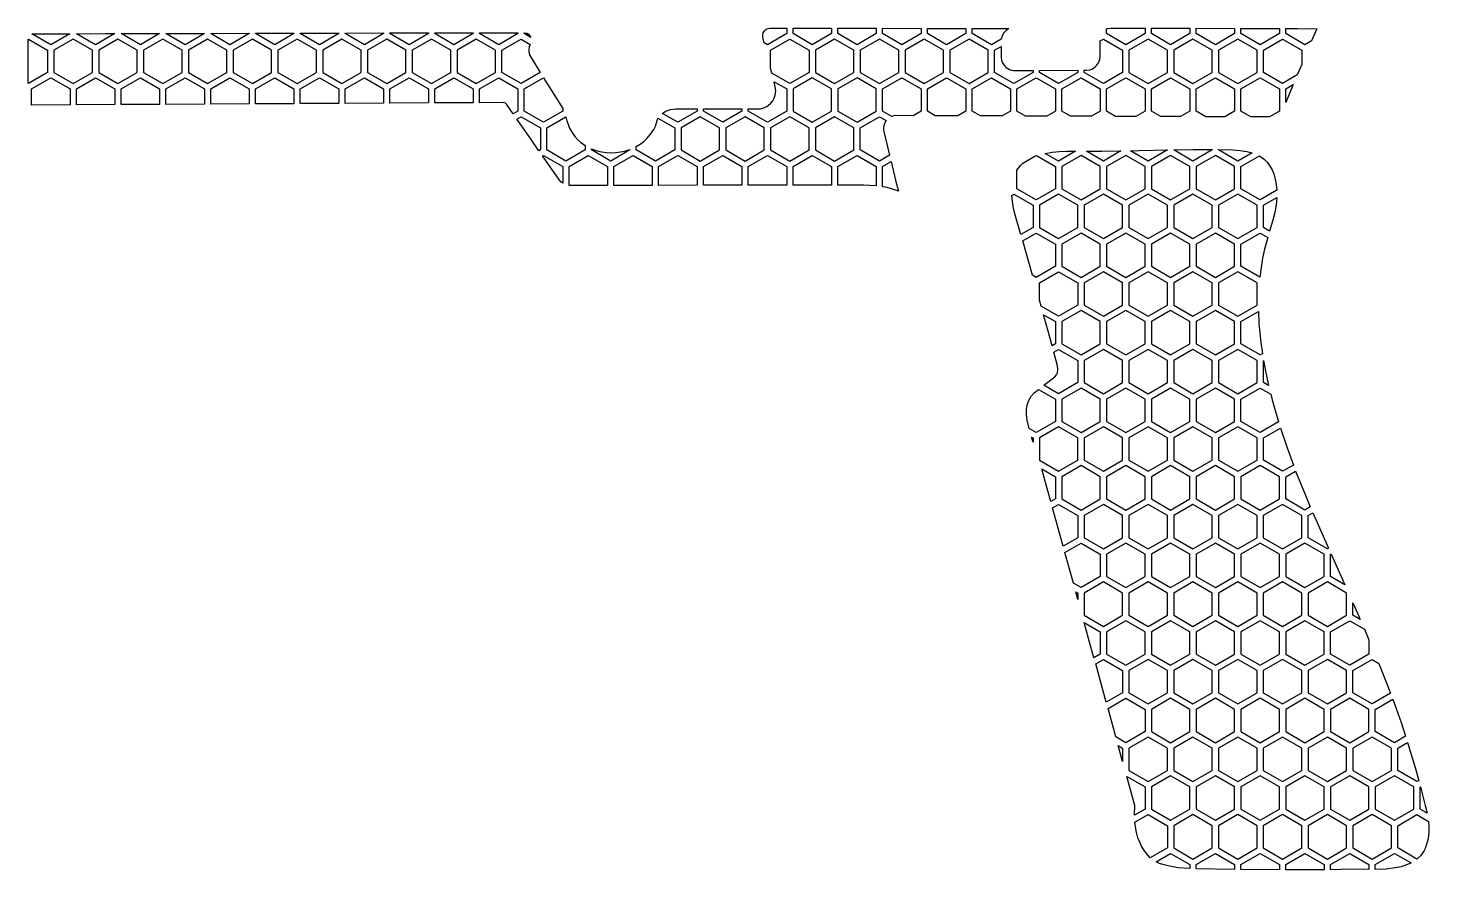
# Model space of a CAD drawing. Header units: millimetres. Extents: x 33 to 143, y -139 to -73.
import ezdxf

# ---------------------------------------------------------------- set-up
doc = ezdxf.new("R2010")
doc.units = ezdxf.units.MM

# ---------------------------------------------------------------- blocks, each defined once
blk = doc.blocks.new('HEX')
blk.add_lwpolyline([(1.516, 0.875), (0, 1.75), (-1.516, 0.875), (-1.516, -0.875), (0, -1.75), (1.516, -0.875)], close=True)

msp = doc.modelspace()

# ---------------------------------------------------------------- linework, layer by layer
for points in [[(90.734, -73.806), (90.624, -73.364), (90.621, -73.151), (90.658, -73.02), (90.704, -72.929), (90.787, -72.823), (90.892, -72.737), (91.048, -72.665), (91.19, -72.64), (92.502, -72.642), (92.502, -73.078), (90.987, -73.953), (90.734, -73.806)], [(93.002, -72.643), (96.034, -72.649), (96.034, -73.078), (94.518, -73.953), (93.002, -73.078), (93.002, -72.643)], [(96.534, -72.65), (99.565, -72.657), (99.565, -73.078), (98.049, -73.953), (96.534, -73.078), (96.534, -72.65)], [(100.065, -72.658), (103.096, -72.665), (103.096, -73.078), (101.58, -73.953), (100.065, -73.078), (100.065, -72.658)], [(103.596, -72.666), (106.627, -72.672), (106.627, -73.078), (105.111, -73.953), (103.596, -73.078), (103.596, -72.666)], [(107.127, -72.673), (109.423, -72.678), (110.01, -72.68), (109.794, -72.824), (109.617, -73.014), (109.488, -73.241), (109.416, -73.506), (108.642, -73.953), (107.127, -73.078), (107.127, -72.673)], [(118.065, -72.634), (120.751, -72.643), (120.751, -73.078), (119.236, -73.953), (117.72, -73.078), (117.72, -72.707), (117.799, -72.677), (118.065, -72.634)], [(121.251, -72.645), (124.282, -72.656), (124.282, -73.078), (122.767, -73.953), (121.251, -73.078), (121.251, -72.645)], [(124.782, -72.657), (127.813, -72.668), (127.813, -73.078), (126.298, -73.953), (124.782, -73.078), (124.782, -72.657)], [(128.313, -72.67), (131.344, -72.68), (131.344, -73.078), (129.829, -73.953), (128.313, -73.078), (128.313, -72.67)], [(131.844, -72.682), (132.768, -72.685), (134.289, -72.691), (133.887, -73.648), (133.36, -73.953), (131.844, -73.078), (131.844, -72.682)], [(32.693, -76.993), (32.693, -73.528), (32.724, -73.511), (34.239, -74.386), (34.239, -76.136), (32.724, -77.011), (32.693, -76.993)], [(32.995, -73.09), (35.135, -73.085), (35.996, -73.083), (34.489, -73.953), (32.995, -73.09)], [(36.512, -73.082), (38.799, -73.076), (39.536, -73.075), (38.021, -73.953), (36.512, -73.082)], [(40.036, -73.078), (43.067, -73.067), (43.067, -73.078), (41.552, -73.953), (40.036, -73.078)], [(43.567, -73.065), (46.598, -73.058), (46.598, -73.078), (45.083, -73.953), (43.567, -73.078), (43.567, -73.065)], [(47.098, -73.057), (50.129, -73.05), (50.129, -73.078), (48.614, -73.953), (47.098, -73.078), (47.098, -73.057)], [(50.629, -73.049), (53.66, -73.042), (53.66, -73.078), (52.145, -73.953), (50.629, -73.078), (50.629, -73.049)], [(54.16, -73.041), (57.192, -73.034), (57.192, -73.078), (55.676, -73.953), (54.16, -73.078), (54.16, -73.041)], [(57.692, -73.033), (60.723, -73.026), (60.723, -73.078), (59.207, -73.953), (57.692, -73.078), (57.692, -73.033)], [(61.223, -73.025), (64.254, -73.018), (64.254, -73.078), (62.738, -73.953), (61.223, -73.078), (61.223, -73.025)], [(64.754, -73.017), (67.785, -73.01), (67.785, -73.078), (66.269, -73.953), (64.754, -73.078), (64.754, -73.017)], [(68.285, -73.009), (71.316, -73.002), (71.316, -73.078), (69.8, -73.953), (68.285, -73.078), (68.285, -73.009)], [(72.282, -73.924), (72.201, -74.121), (72.164, -74.316), (72.168, -74.514), (72.223, -74.74), (72.295, -74.892), (73.072, -76.141), (71.566, -77.011), (70.05, -76.136), (70.05, -74.386), (71.566, -73.511), (72.282, -73.924)], [(71.816, -73.002), (72.012, -73.05), (72.145, -73.13), (72.251, -73.239), (72.328, -73.373), (71.816, -73.078), (71.816, -73.002)], [(91.332, -76.191), (91.237, -75.811), (91.237, -74.386), (92.752, -73.511), (94.268, -74.386), (94.268, -76.136), (92.752, -77.011), (91.332, -76.191)], [(116.121, -75.954), (116.395, -75.92), (116.548, -75.868), (116.689, -75.795), (116.818, -75.702), (116.933, -75.593), (117.086, -75.379), (117.184, -75.13), (117.218, -74.912), (117.219, -73.655), (117.47, -73.511), (118.986, -74.386), (118.986, -76.136), (117.47, -77.011), (115.955, -76.136), (115.955, -75.956), (116.121, -75.954)], [(133.11, -75.5), (132.758, -76.339), (131.594, -77.011), (130.079, -76.136), (130.079, -74.386), (131.594, -73.511), (133.11, -74.386), (133.11, -75.5)], [(109.406, -74.089), (109.408, -74.953), (109.441, -75.171), (109.493, -75.323), (109.566, -75.465), (109.693, -75.634), (109.807, -75.743), (109.936, -75.835), (110.078, -75.908), (110.231, -75.96), (110.392, -75.989), (111.923, -75.985), (111.923, -76.136), (110.408, -77.011), (108.892, -76.136), (108.892, -74.386), (109.406, -74.089)], [(112.423, -75.981), (115.455, -75.959), (115.455, -76.136), (113.939, -77.011), (112.423, -76.136), (112.423, -75.981)], [(36.005, -78.697), (32.974, -78.713), (32.974, -77.444), (34.489, -76.569), (36.005, -77.444), (36.005, -78.697)], [(39.536, -78.678), (36.505, -78.694), (36.505, -77.444), (38.021, -76.569), (39.536, -77.444), (39.536, -78.678)], [(43.067, -78.659), (40.036, -78.675), (40.036, -77.444), (41.552, -76.569), (43.067, -77.444), (43.067, -78.659)], [(46.598, -78.639), (43.567, -78.656), (43.567, -77.444), (45.083, -76.569), (46.598, -77.444), (46.598, -78.639)], [(50.129, -78.62), (47.098, -78.637), (47.098, -77.444), (48.614, -76.569), (50.129, -77.444), (50.129, -78.62)], [(53.66, -78.601), (50.629, -78.618), (50.629, -77.444), (52.145, -76.569), (53.66, -77.444), (53.66, -78.601)], [(57.192, -78.582), (54.16, -78.598), (54.16, -77.444), (55.676, -76.569), (57.192, -77.444), (57.192, -78.582)], [(60.723, -78.563), (57.692, -78.579), (57.692, -77.444), (59.207, -76.569), (60.723, -77.444), (60.723, -78.563)], [(64.254, -78.544), (61.223, -78.56), (61.223, -77.444), (62.738, -76.569), (64.254, -77.444), (64.254, -78.544)], [(67.785, -78.524), (64.754, -78.541), (64.754, -77.444), (66.269, -76.569), (67.785, -77.444), (67.785, -78.524)], [(70.949, -79.406), (70.417, -78.644), (70.33, -78.567), (70.234, -78.524), (70.139, -78.512), (68.285, -78.522), (68.285, -77.444), (69.8, -76.569), (71.316, -77.444), (71.316, -79.194), (70.949, -79.406)], [(73.331, -76.569), (74.847, -78.988), (74.847, -79.194), (73.331, -80.069), (71.816, -79.194), (71.816, -77.444), (73.331, -76.569)], [(89.471, -79.017), (90.274, -79.015), (90.45, -78.996), (90.618, -78.957), (90.926, -78.823), (91.064, -78.731), (91.248, -78.567), (91.401, -78.374), (91.519, -78.158), (91.599, -77.923), (91.629, -77.759), (91.64, -77.589), (91.63, -77.417), (91.502, -76.866), (92.502, -77.444), (92.502, -79.194), (90.987, -80.069), (89.471, -79.194), (89.471, -79.017)], [(102.482, -79.548), (101.093, -79.545), (100.915, -79.57), (100.786, -79.61), (100.065, -79.194), (100.065, -77.444), (101.58, -76.569), (103.096, -77.444), (103.096, -79.194), (102.482, -79.548)], [(105.991, -79.561), (104.22, -79.554), (103.596, -79.194), (103.596, -77.444), (105.111, -76.569), (106.627, -77.444), (106.627, -79.194), (105.991, -79.561)], [(109.5, -79.573), (107.774, -79.567), (107.127, -79.194), (107.127, -77.444), (108.642, -76.569), (110.158, -77.444), (110.158, -79.194), (109.5, -79.573)], [(113.009, -79.586), (111.327, -79.58), (110.658, -79.194), (110.658, -77.444), (112.173, -76.569), (113.689, -77.444), (113.689, -79.194), (113.009, -79.586)], [(116.519, -79.599), (114.88, -79.593), (114.189, -79.194), (114.189, -77.444), (115.705, -76.569), (117.22, -77.444), (117.22, -79.194), (116.519, -79.599)], [(120.028, -79.611), (118.433, -79.605), (117.72, -79.194), (117.72, -77.444), (119.236, -76.569), (120.751, -77.444), (120.751, -79.194), (120.028, -79.611)], [(123.537, -79.624), (121.987, -79.618), (121.251, -79.194), (121.251, -77.444), (122.767, -76.569), (124.282, -77.444), (124.282, -79.194), (123.537, -79.624)], [(127.046, -79.636), (125.54, -79.631), (124.782, -79.194), (124.782, -77.444), (126.298, -76.569), (127.813, -77.444), (127.813, -79.194), (127.046, -79.636)], [(130.56, -79.647), (129.093, -79.644), (128.313, -79.194), (128.313, -77.444), (129.829, -76.569), (131.344, -77.444), (131.344, -79.194), (130.56, -79.647)], [(132.438, -77.101), (132.142, -77.807), (131.844, -78.516), (131.844, -77.444), (132.438, -77.101)], [(82.705, -79.364), (82.933, -79.22), (83.114, -79.138), (83.353, -79.063), (83.551, -79.029), (83.754, -79.017), (85.44, -79.017), (85.44, -79.194), (83.925, -80.069), (82.705, -79.364)], [(85.94, -79.017), (88.971, -79.017), (88.971, -79.194), (87.456, -80.069), (85.94, -79.194), (85.94, -79.017)], [(72.974, -82.313), (72.249, -81.271), (71.235, -79.817), (71.566, -79.627), (73.081, -80.502), (73.081, -82.252), (72.974, -82.313)], [(75.097, -79.627), (75.171, -79.953), (75.264, -80.247), (75.384, -80.531), (75.53, -80.803), (75.796, -81.184), (76.005, -81.417), (76.237, -81.633), (76.613, -81.906), (76.613, -82.252), (75.097, -83.127), (73.581, -82.252), (73.581, -80.502), (75.097, -79.627)], [(80.644, -81.98), (81.029, -81.737), (81.269, -81.548), (81.489, -81.342), (81.779, -81.005), (82.018, -80.639), (82.148, -80.382), (82.252, -80.116), (82.353, -79.738), (83.675, -80.502), (83.675, -82.252), (82.159, -83.127), (80.644, -82.252), (80.644, -81.98)], [(100.347, -79.934), (100.207, -80.174), (100.155, -80.337), (100.131, -80.508), (100.137, -80.686), (100.613, -82.666), (99.815, -83.127), (98.299, -82.252), (98.299, -80.502), (99.815, -79.627), (100.347, -79.934)], [(74.846, -84.878), (74.705, -84.765), (74.586, -84.627), (73.261, -82.725), (73.331, -82.685), (74.847, -83.56), (74.846, -84.878)], [(78.378, -85.047), (75.347, -85.048), (75.347, -83.56), (76.863, -82.685), (78.378, -83.56), (78.378, -85.047)], [(77.113, -82.165), (77.563, -82.322), (77.917, -82.402), (78.29, -82.451), (78.683, -82.468), (79.043, -82.453), (79.391, -82.411), (79.725, -82.341), (80.144, -82.209), (80.144, -82.252), (78.628, -83.127), (77.113, -82.252), (77.113, -82.165)], [(81.909, -85.043), (78.878, -85.046), (78.878, -83.56), (80.394, -82.685), (81.909, -83.56), (81.909, -85.043)], [(85.44, -85.039), (82.409, -85.042), (82.409, -83.56), (83.925, -82.685), (85.44, -83.56), (85.44, -85.039)], [(88.971, -85.035), (85.94, -85.039), (85.94, -83.56), (87.456, -82.685), (88.971, -83.56), (88.971, -85.035)], [(92.502, -85.031), (89.471, -85.035), (89.471, -83.56), (90.987, -82.685), (92.502, -83.56), (92.502, -85.031)], [(96.034, -85.027), (93.002, -85.031), (93.002, -83.56), (94.518, -82.685), (96.034, -83.56), (96.034, -85.027)], [(99.565, -85.081), (98.548, -85.023), (96.534, -85.027), (96.534, -83.56), (98.049, -82.685), (99.565, -83.56), (99.565, -85.081)], [(110.658, -83.84), (110.932, -83.473), (111.117, -83.294), (112.066, -82.747), (112.199, -82.699), (113.689, -83.56), (113.689, -85.31), (112.173, -86.185), (110.658, -85.31), (110.658, -83.84)], [(112.889, -82.52), (113.438, -82.436), (114.002, -82.385), (114.571, -82.359), (115.281, -82.352), (113.939, -83.127), (112.889, -82.52)], [(116.139, -82.358), (117.34, -82.355), (118.844, -82.333), (117.47, -83.127), (116.139, -82.358)], [(119.6, -82.318), (120.293, -82.302), (122.517, -82.25), (121.001, -83.127), (119.6, -82.318)], [(123.017, -82.239), (124.569, -82.214), (126.048, -82.208), (126.048, -82.252), (124.532, -83.127), (123.017, -82.252), (123.017, -82.239)], [(126.548, -82.211), (127.652, -82.237), (128.22, -82.283), (128.771, -82.368), (129.192, -82.475), (128.063, -83.127), (126.548, -82.252), (126.548, -82.211)], [(129.771, -82.718), (130.163, -82.994), (130.38, -83.216), (130.566, -83.464), (130.772, -83.831), (130.895, -84.127), (131.02, -84.542), (131.103, -84.973), (131.149, -85.422), (129.829, -86.185), (128.313, -85.31), (128.313, -83.56), (129.771, -82.718)], [(100.736, -83.172), (101.09, -84.623), (101.305, -85.504), (100.769, -85.309), (100.433, -85.221), (100.065, -85.149), (100.065, -83.56), (100.736, -83.172)], [(110.974, -88.908), (110.583, -87.644), (110.442, -87.076), (110.364, -86.695), (110.304, -86.314), (110.256, -85.83), (110.408, -85.743), (111.923, -86.618), (111.923, -88.368), (110.974, -88.908)], [(131.153, -85.998), (131.099, -86.566), (130.987, -87.175), (130.836, -87.777), (130.576, -88.655), (130.079, -88.368), (130.079, -86.618), (131.153, -85.998)], [(111.878, -92.13), (111.122, -89.407), (112.173, -88.801), (113.689, -89.676), (113.689, -91.426), (112.173, -92.301), (111.878, -92.13)], [(130.427, -89.146), (130.176, -90.076), (130.021, -90.79), (129.897, -91.51), (129.799, -92.283), (128.313, -91.426), (128.313, -89.676), (129.829, -88.801), (130.427, -89.146)], [(112.552, -94.558), (112.423, -94.095), (112.423, -92.734), (113.939, -91.859), (115.455, -92.734), (115.455, -94.484), (113.939, -95.359), (112.552, -94.558)], [(113.423, -97.695), (113.103, -96.544), (112.743, -95.245), (113.689, -95.792), (113.689, -97.542), (113.423, -97.695)], [(129.694, -94.994), (129.734, -95.931), (129.794, -96.68), (129.876, -97.43), (130, -98.318), (129.829, -98.417), (128.313, -97.542), (128.313, -95.792), (129.694, -94.994)], [(112.785, -100.808), (113.652, -100.148), (113.77, -99.998), (113.843, -99.825), (113.88, -99.557), (113.854, -99.274), (113.561, -98.193), (113.939, -97.975), (115.455, -98.85), (115.455, -100.6), (113.939, -101.475), (112.785, -100.808)], [(130.086, -98.845), (130.242, -99.689), (130.494, -100.84), (130.079, -100.6), (130.086, -98.845)], [(111.608, -104.206), (111.465, -103.573), (111.405, -103.107), (111.403, -102.722), (111.458, -102.348), (111.579, -102.005), (111.778, -101.672), (112.016, -101.404), (112.352, -101.136), (113.689, -101.908), (113.689, -103.658), (112.173, -104.533), (111.608, -104.206)], [(130.769, -101.946), (131.274, -103.698), (129.829, -104.533), (128.313, -103.658), (128.313, -101.908), (129.829, -101.033), (130.658, -101.511), (130.769, -101.946)], [(111.923, -105.293), (111.87, -105.13), (111.796, -104.892), (111.923, -104.966), (111.923, -105.293)], [(131.427, -104.19), (131.924, -105.67), (132.445, -107.099), (131.594, -107.591), (130.079, -106.716), (130.079, -104.966), (131.427, -104.19)], [(113.323, -109.985), (112.987, -108.767), (112.609, -107.4), (113.689, -108.024), (113.689, -109.774), (113.323, -109.985)], [(132.627, -107.572), (133.312, -109.289), (133.78, -110.406), (133.36, -110.649), (131.844, -109.774), (131.844, -108.024), (132.627, -107.572)], [(114.295, -113.501), (113.461, -110.483), (113.939, -110.207), (115.455, -111.082), (115.455, -112.832), (114.295, -113.501)], [(133.978, -110.869), (135.21, -113.658), (135.126, -113.707), (133.61, -112.832), (133.61, -111.082), (133.978, -110.869)], [(115.1, -116.416), (114.433, -113.999), (115.705, -113.265), (117.22, -114.14), (117.22, -115.89), (115.705, -116.765), (115.1, -116.416)], [(135.416, -114.116), (136.322, -116.129), (136.507, -116.543), (135.376, -115.89), (135.376, -114.14), (135.416, -114.116)], [(115.455, -117.698), (115.29, -117.103), (115.455, -117.198), (115.455, -117.698)], [(137.141, -117.964), (137.498, -118.772), (137.721, -119.283), (137.141, -118.948), (137.141, -117.964)], [(116.724, -122.292), (116.465, -121.356), (115.96, -119.528), (117.22, -120.256), (117.22, -122.006), (116.724, -122.292)], [(138.056, -120.053), (138.407, -120.875), (138.407, -122.006), (136.891, -122.881), (135.376, -122.006), (135.376, -120.256), (136.891, -119.381), (138.056, -120.053)], [(117.696, -125.808), (116.862, -122.79), (117.47, -122.439), (118.986, -123.314), (118.986, -125.064), (117.696, -125.808)], [(139.182, -122.742), (140.106, -125.102), (138.657, -125.939), (137.141, -125.064), (137.141, -123.314), (138.657, -122.439), (139.182, -122.742)], [(118.452, -128.544), (117.833, -126.306), (119.236, -125.497), (120.751, -126.372), (120.751, -128.122), (119.236, -128.997), (118.452, -128.544)], [(140.283, -125.577), (140.937, -127.411), (141.297, -128.491), (140.422, -128.997), (138.907, -128.122), (138.907, -126.372), (140.283, -125.577)], [(141.454, -128.978), (142.052, -130.951), (142.335, -131.969), (142.188, -132.055), (140.672, -131.18), (140.672, -129.43), (141.454, -128.978)], [(118.986, -130.477), (118.641, -129.231), (118.986, -129.43), (118.986, -130.477)], [(119.922, -134.717), (119.944, -133.945), (119.312, -131.657), (120.751, -132.488), (120.751, -134.238), (119.922, -134.717)], [(142.47, -132.469), (142.841, -133.947), (142.983, -134.552), (142.438, -134.238), (142.438, -132.488), (142.47, -132.469)], [(121.168, -138.074), (120.869, -137.746), (120.646, -137.437), (120.484, -137.162), (120.333, -136.848), (120.197, -136.49), (120.083, -136.087), (119.995, -135.633), (119.952, -135.277), (121.001, -134.671), (122.517, -135.546), (122.517, -137.296), (121.168, -138.074)], [(143.102, -135.207), (143.137, -135.649), (143.132, -136.043), (143.067, -136.581), (143.005, -136.851), (142.927, -137.101), (142.832, -137.331), (142.722, -137.542), (142.597, -137.734), (142.458, -137.909), (142.187, -138.17), (140.672, -137.296), (140.672, -135.546), (142.188, -134.671), (143.102, -135.207)], [(124.282, -138.928), (123.376, -138.855), (122.675, -138.741), (122.144, -138.601), (121.896, -138.511), (121.626, -138.387), (122.767, -137.729), (124.282, -138.604), (124.282, -138.928)], [(127.813, -138.998), (124.782, -138.946), (124.782, -138.604), (126.298, -137.729), (127.813, -138.604), (127.813, -138.998)], [(131.344, -139.035), (128.313, -139.005), (128.313, -138.604), (129.829, -137.729), (131.344, -138.604), (131.344, -139.035)], [(134.876, -139.021), (131.844, -139.036), (131.844, -138.604), (133.36, -137.729), (134.876, -138.604), (134.876, -139.021)], [(138.407, -138.994), (136.998, -138.982), (135.376, -139.013), (135.376, -138.604), (136.891, -137.729), (138.407, -138.604), (138.407, -138.994)], [(141.585, -138.549), (141.166, -138.711), (140.945, -138.775), (140.483, -138.874), (139.751, -138.96), (138.907, -138.993), (138.907, -138.604), (140.422, -137.729), (141.722, -138.479), (141.585, -138.549)]]:
    msp.add_lwpolyline(points, close=True)

# ---------------------------------------------------------------- block references
for p in [(36.255, -75.261), (39.786, -75.261), (43.317, -75.261), (46.848, -75.261), (50.379, -75.261), (53.91, -75.261), (57.442, -75.261), (60.973, -75.261), (64.504, -75.261), (68.035, -75.261), (96.284, -75.261), (99.815, -75.261), (103.346, -75.261), (106.877, -75.261), (121.001, -75.261), (124.532, -75.261), (128.063, -75.261), (94.518, -78.319), (98.049, -78.319), (85.69, -81.377), (89.221, -81.377), (92.752, -81.377), (96.284, -81.377), (115.705, -84.435), (119.236, -84.435), (122.767, -84.435), (126.298, -84.435), (113.939, -87.493), (117.47, -87.493), (121.001, -87.493), (124.532, -87.493), (128.063, -87.493), (115.705, -90.551), (119.236, -90.551), (122.767, -90.551), (126.298, -90.551), (117.47, -93.609), (121.001, -93.609), (124.532, -93.609), (128.063, -93.609), (115.705, -96.667), (119.236, -96.667), (122.767, -96.667), (126.298, -96.667), (117.47, -99.725), (121.001, -99.725), (124.532, -99.725), (128.063, -99.725), (115.705, -102.783), (119.236, -102.783), (122.767, -102.783), (126.298, -102.783), (113.939, -105.841), (117.47, -105.841), (121.001, -105.841), (124.532, -105.841), (128.063, -105.841), (115.705, -108.899), (119.236, -108.899), (122.767, -108.899), (126.298, -108.899), (129.829, -108.899), (117.47, -111.957), (121.001, -111.957), (124.532, -111.957), (128.063, -111.957), (131.594, -111.957), (119.236, -115.015), (122.767, -115.015), (126.298, -115.015), (129.829, -115.015), (133.36, -115.015), (117.47, -118.073), (121.001, -118.073), (124.532, -118.073), (128.063, -118.073), (131.594, -118.073), (135.126, -118.073), (119.236, -121.131), (122.767, -121.131), (126.298, -121.131), (129.829, -121.131), (133.36, -121.131), (121.001, -124.189), (124.532, -124.189), (128.063, -124.189), (131.594, -124.189), (135.126, -124.189), (122.767, -127.247), (126.298, -127.247), (129.829, -127.247), (133.36, -127.247), (136.891, -127.247), (121.001, -130.305), (124.532, -130.305), (128.063, -130.305), (131.594, -130.305), (135.126, -130.305), (138.657, -130.305), (122.767, -133.363), (126.298, -133.363), (129.829, -133.363), (133.36, -133.363), (136.891, -133.363), (140.422, -133.363), (124.532, -136.421), (128.063, -136.421), (131.594, -136.421), (135.126, -136.421), (138.657, -136.421)]:
    msp.add_blockref('HEX', p)

doc.saveas('drawing.dxf')
